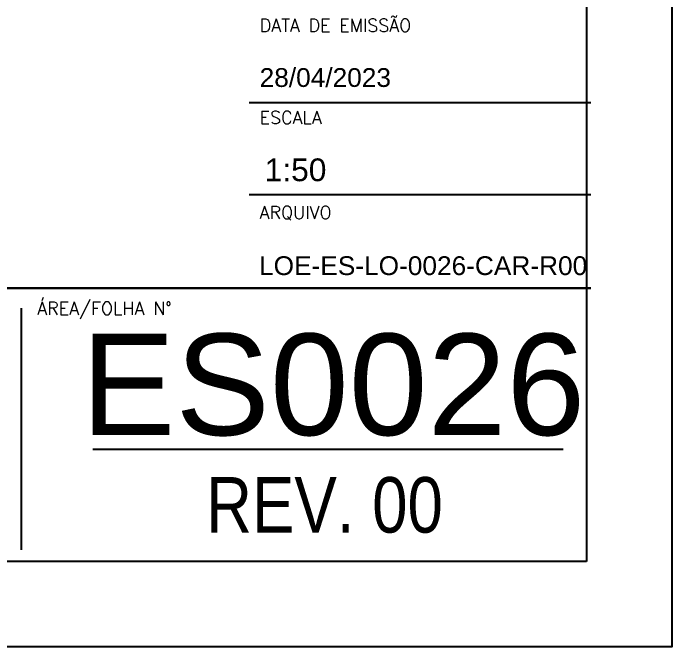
# Model space of a CAD drawing. Header units: millimetres. Extents: x -4205 to 0, y 0 to 2970.
# Drawn here: x -385.6 to 0, y 0 to 370.9 of the extents above; entities that cross this region are included whole.
import ezdxf

# ---------------------------------------------------------------- set-up
doc = ezdxf.new("R2010")
doc.units = ezdxf.units.MM
doc.layers.add('CARIMBO', color=7, linetype='Continuous')
doc.layers.add('F-MARGEM', color=1, linetype='Continuous')
doc.styles.add('AR-REF', font='arial.ttf')
doc.styles.add('CONT-TITULO', font='arial.ttf')
doc.styles.add('NFOLHA', font='ARIALN.TTF')
doc.styles.add('STYLE3', font='romans.shx')

# ---------------------------------------------------------------- blocks, each defined once
blk = doc.blocks.new('A1')
at = {"layer": 'F-MARGEM', "color": 2}
blk.add_lwpolyline([(0, 0), (0, 59.4), (84.1, 59.4), (84.1, 0)], close=True, dxfattribs=at)
at = {"layer": 'F-MARGEM', "color": 7}
blk.add_lwpolyline([(83.1, 1), (2.5, 1), (2.5, 58.4), (83.1, 58.4)], close=True, dxfattribs=at)

msp = doc.modelspace()

# ---------------------------------------------------------------- linework, layer by layer
at = {"layer": 'CARIMBO', "color": 1}
for p, q in [((-247.4, 318.56), (-47.4, 318.56)), ((-247.4, 264.74), (-47.4, 264.74)), ((-380.64, 56.8), (-380.64, 198.32)), ((-339.04, 115.68), (-63.65, 115.68))]:
    msp.add_line(p, q, dxfattribs=at)
at = {"layer": 'CARIMBO', "color": 94}
msp.add_line((-897.4, 210), (-47.4, 210), dxfattribs=at)
at = {"layer": 'CARIMBO', "color": 6}
msp.add_line((-47.4, 210), (-897.4, 210), dxfattribs=at)

# ---------------------------------------------------------------- block references
at = {"layer": 'F-MARGEM', "xscale": 50, "yscale": 50, "zscale": 50}
msp.add_blockref('A1', (-4205, 0), dxfattribs=at)

# ---------------------------------------------------------------- texts
at = {"layer": 'CARIMBO', "color": 2, "style": 'STYLE3'}
for s, p in [('DATA DE EMISSÃO', (-241.26, 360.06)), ('ESCALA', (-241.31, 306.11)), ('ARQUIVO', (-241.31, 250.52)), ('ÁREA/FOLHA N°', (-371.47, 194.41))]:
    msp.add_text(s, height=7.5, dxfattribs=at).set_placement(p)
at = {"layer": 'CARIMBO', "color": 3, "style": 'AR-REF'}
msp.add_text('LOE-ES-LO-0026-CAR-R00', height=11, dxfattribs=at).set_placement((-241.66, 217.63))
at = {"layer": 'CARIMBO', "color": 5}
for s, height, style, p in [('ES0026', 59.4, 'CONT-TITULO', (-345.95, 123.92)), ('REV. 00', 32.5, 'NFOLHA', (-272.65, 66.86))]:
    msp.add_text(s, height=height, dxfattribs=dict(at, style=style)).set_placement(p)
at = {"layer": 'CARIMBO', "color": 3, "insert": (-238.38, 285.9), "char_height": 13.31, "width": 818.5996, "attachment_point": 1, "style": 'AR-REF'}
msp.add_mtext('1:50', dxfattribs=at)
at = {"layer": 'CARIMBO', "color": 3, "style": 'AR-REF'}
msp.add_attdef('28/04/2023', (-241.31, 327.77), '', height=11, dxfattribs=at)

doc.saveas('drawing.dxf')
